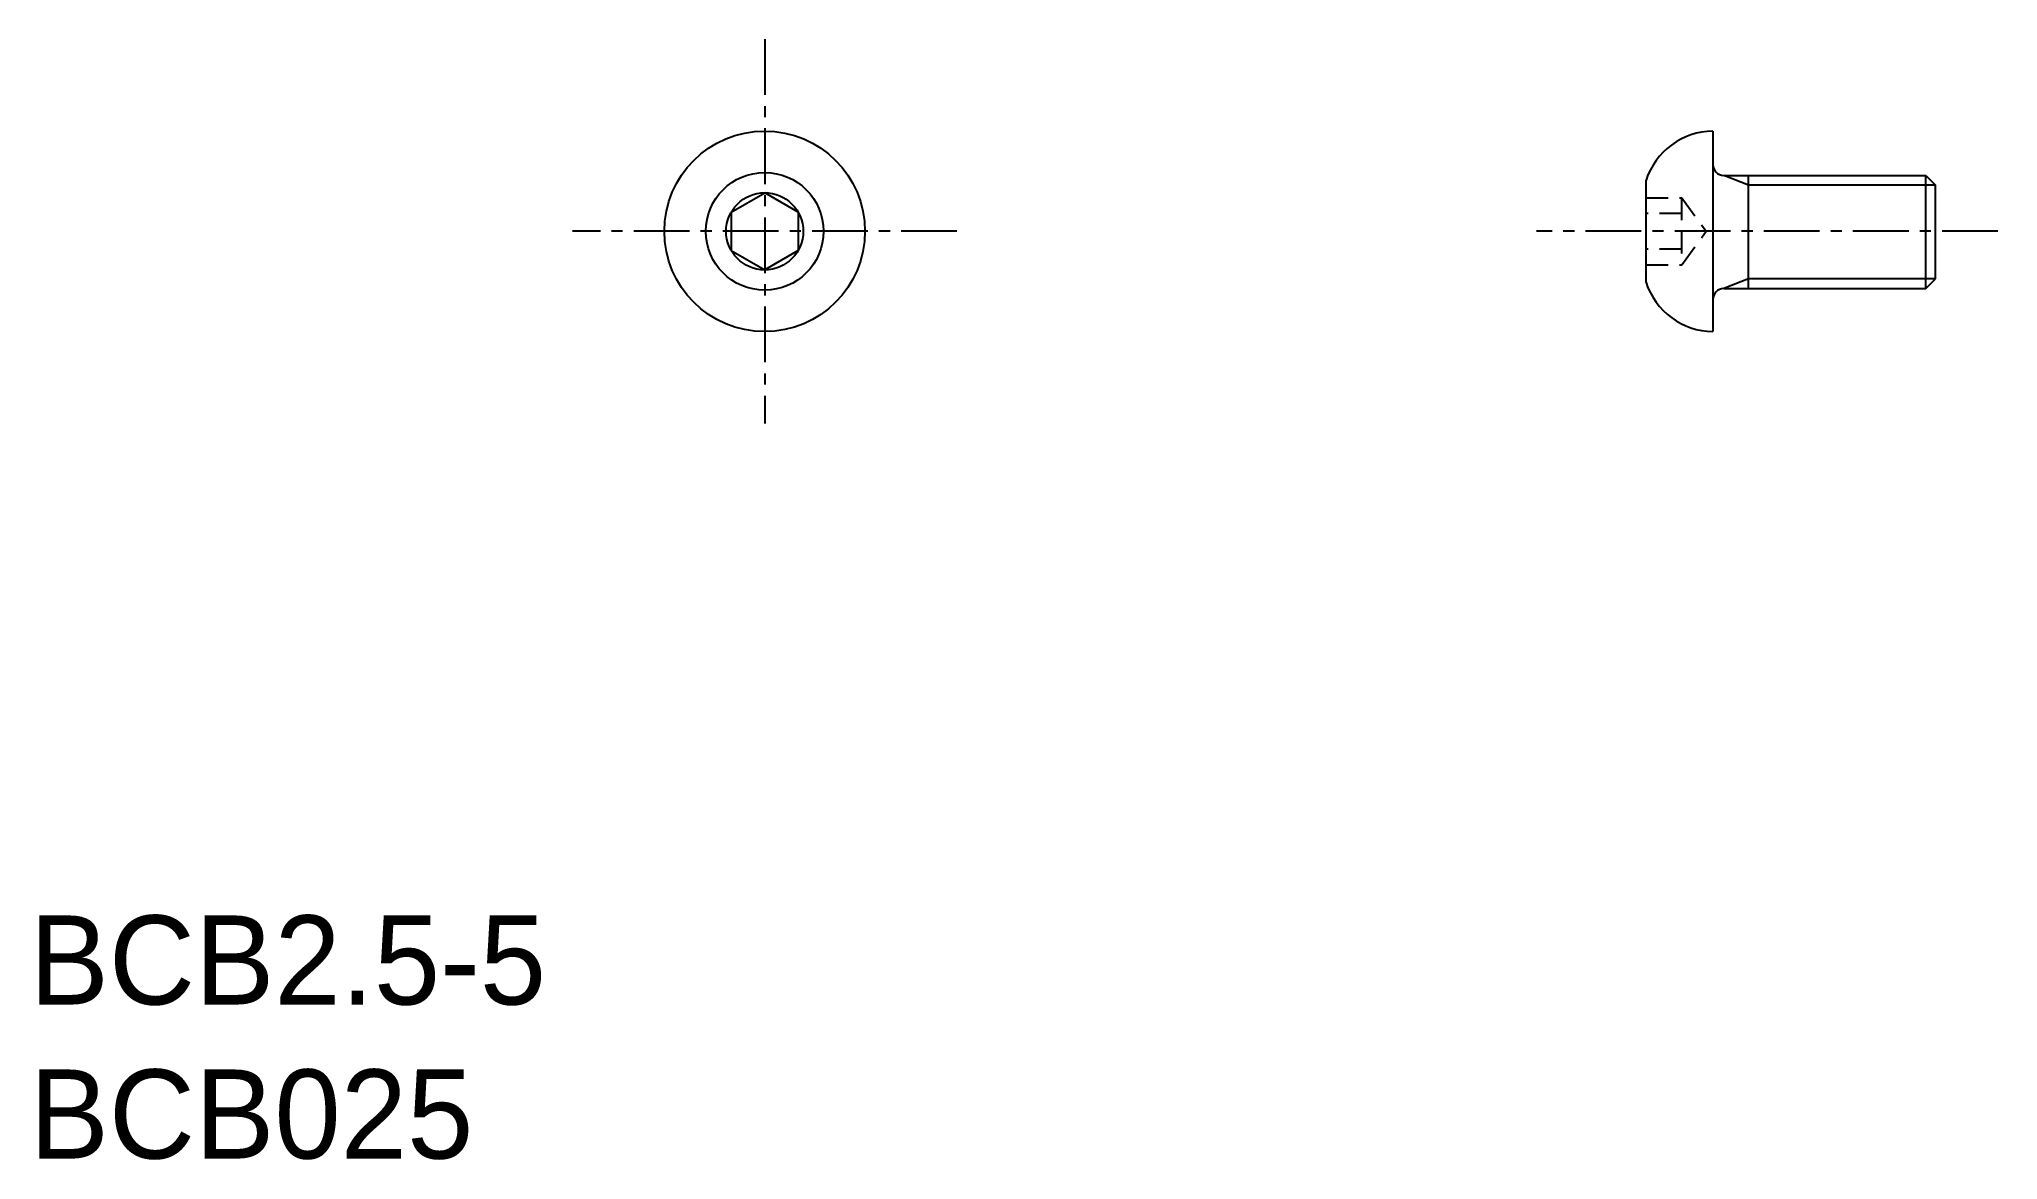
# Model space of a CAD drawing. Extents: x 10.2 to 54.2, y 10.6 to 35.7.
import ezdxf

# ---------------------------------------------------------------- set-up
doc = ezdxf.new("R2010")
doc.units = 0
doc.linetypes.add('CENTER', pattern=[2, 1.25, -0.25, 0.25, -0.25])
doc.linetypes.add('DASHED', pattern=[0.75, 0.5, -0.25])
doc.layers.get('0').update_dxf_attribs({"linetype": 'CONTINUOUS'})
doc.layers.add('CENTER', color=1, linetype='CENTER')

msp = doc.modelspace()

# ---------------------------------------------------------------- linework, layer by layer
at = {"color": 7, "linetype": 'CONTINUOUS'}
for p, q in [((47.776, 33.678), (47.776, 32.928)), ((46.276, 32.573), (46.276, 30.282)), ((47.776, 32.928), (47.776, 29.897)), ((48.021, 32.682), (52.554, 32.682)), ((48.576, 30.143), (48.576, 32.682)), ((52.554, 30.143), (52.554, 32.682)), ((52.554, 32.682), (52.776, 32.461)), ((25.75, 31.861), (26.5, 32.294)), ((27.25, 31.861), (26.5, 32.294)), ((52.776, 30.364), (52.776, 32.461)), ((25.75, 31.861), (25.75, 30.995)), ((27.25, 31.861), (27.25, 30.995)), ((25.75, 30.995), (26.5, 30.562)), ((27.25, 30.995), (26.5, 30.562)), ((52.554, 30.143), (52.776, 30.364)), ((47.776, 29.897), (47.776, 29.178)), ((48.021, 30.143), (52.554, 30.143))]:
    msp.add_line(p, q, dxfattribs=at)
at = {"color": 3, "linetype": 'CONTINUOUS'}
for p, q in [((48.576, 32.461), (48.021, 32.682)), ((52.776, 32.461), (48.576, 32.461)), ((48.576, 30.364), (48.021, 30.143)), ((52.776, 30.364), (48.576, 30.364))]:
    msp.add_line(p, q, dxfattribs=at)
at = {"color": 3, "linetype": 'DASHED'}
for p, q in [((46.276, 32.178), (47.081, 32.178)), ((47.076, 32.178), (47.076, 30.678)), ((47.081, 32.178), (47.626, 31.428)), ((47.076, 31.828), (46.276, 31.828)), ((47.081, 30.678), (47.626, 31.428)), ((47.076, 31.028), (46.276, 31.028)), ((46.276, 30.678), (47.081, 30.678))]:
    msp.add_line(p, q, dxfattribs=at)
at = {"color": 7, "linetype": 'CONTINUOUS'}
for radius in [2.25, 1.32, 0.866]:
    msp.add_circle((26.5, 31.428), radius, dxfattribs=at)
for centre, radius, start, end in [((47.802, 32.072), 1.606, 90.9273, 161.8059), ((48.021, 32.928), 0.245, 180, 270), ((47.802, 30.784), 1.606, 198.1941, 269.0727), ((48.021, 29.897), 0.245, 90, 180)]:
    msp.add_arc(centre, radius, start, end, dxfattribs=at)
at = {"layer": 'CENTER', "color": 1, "linetype": 'CENTER'}
for p, q in [((26.5, 35.74), (26.5, 27.115)), ((30.812, 31.428), (22.188, 31.428)), ((54.171, 31.428), (43.821, 31.428))]:
    msp.add_line(p, q, dxfattribs=at)

# ---------------------------------------------------------------- texts
at = {"color": 7, "linetype": 'CONTINUOUS'}
for s, p in [('BCB2.5-5', (10, 14.077)), ('BCB025', (10, 10.62))]:
    msp.add_text(s, height=2, dxfattribs=at).set_placement(p)

doc.saveas('drawing.dxf')
